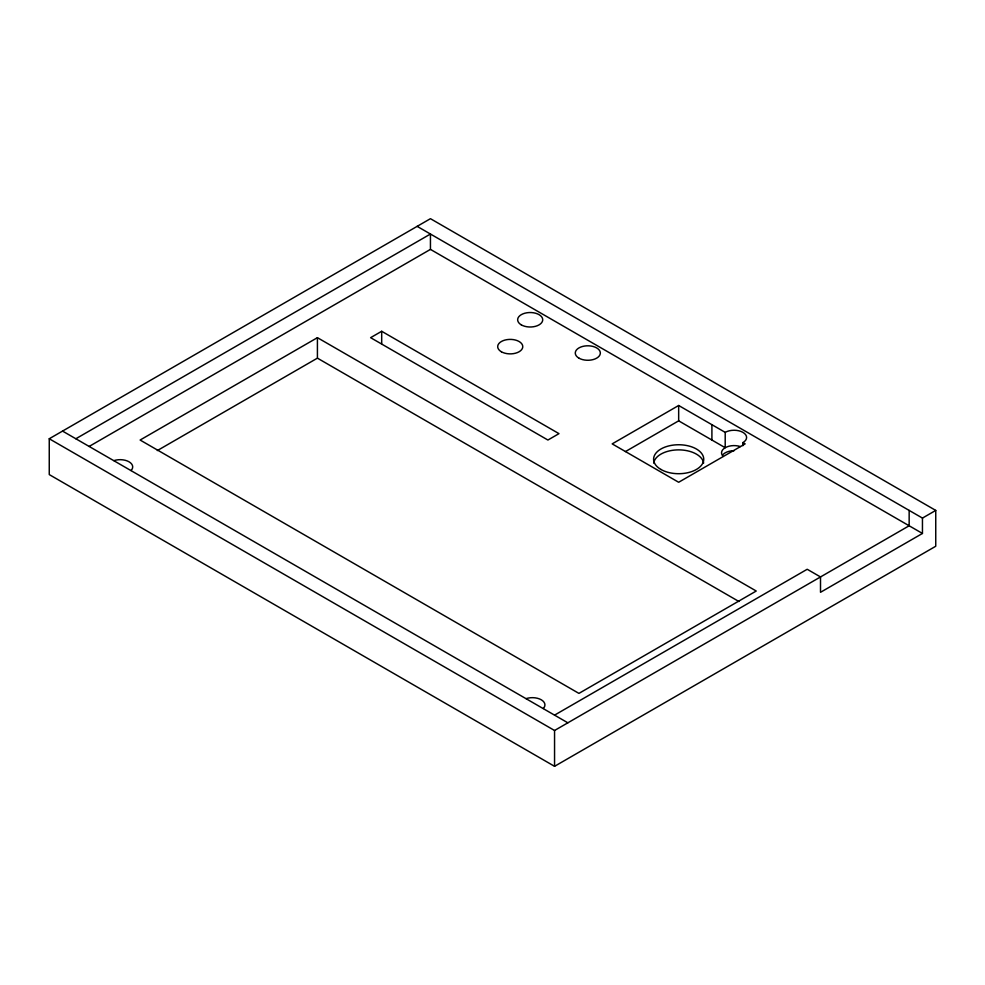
<?xml version="1.0" encoding="UTF-8"?>
<svg xmlns="http://www.w3.org/2000/svg" width="985" height="985" viewBox="0 0 985 985"><rect width="100%" height="100%" fill="white"/><g stroke="black" fill="none" stroke-linecap="round" stroke-linejoin="round"><path stroke-width="1.48" d="M49.25 438.756L430.445 218.682L935.75 510.415L935.75 546.244L554.555 766.318L49.25 474.585L49.25 438.756L554.555 730.488L909.155 525.768L909.155 510.415M75.845 438.756L430.445 234.036L430.445 249.39L89.13 446.451M317.416 337.67L140.116 440.036L578.934 693.391L756.234 591.025L317.416 337.67L317.416 358.146L157.317 450.576M381.688 331.28L370.606 337.67L547.906 440.036L558.987 433.646L381.688 331.28L381.688 343.556M678.665 405.488L612.178 443.878L678.665 482.268L745.153 443.878L742.936 442.597A12.534 7.24 0 0 0 742.936 432.366A12.534 7.24 0 0 0 725.206 432.366L678.665 405.488L678.665 420.841L625.475 451.561M554.555 715.135L807.207 569.268L820.505 576.951L820.505 592.305L922.452 533.451L922.452 518.085L417.147 226.353M922.452 518.085L935.75 510.415M430.445 249.39L922.452 533.451M678.665 420.841L725.206 447.719A12.534 7.24 0 0 1 740.338 446.562M317.416 358.146L738.947 601.515M62.547 431.085L567.852 722.818M742.936 442.597L742.936 445.663M725.206 432.366L725.206 447.719A12.534 7.24 0 0 0 723.212 456.449M711.909 424.683L711.909 440.036M554.555 730.488L554.555 766.318M113.903 460.635A12.534 7.24 0 0 1 129.035 461.793A12.534 7.24 0 0 1 131.03 470.522M526.125 698.636A12.534 7.24 0 0 1 541.258 699.781A12.534 7.24 0 0 1 543.252 708.523M653.683 463.098A25.068 14.479 0 0 1 678.665 449.874A25.068 14.479 0 0 1 703.647 463.098M723.212 454.331A12.534 7.24 0 0 1 734.071 450.711M521.311 324.878A12.534 7.24 0 0 0 542.292 321.639A12.534 7.24 0 0 0 526.926 312.774A12.534 7.24 0 0 0 521.311 324.878M578.934 358.146A12.534 7.24 0 0 0 599.914 354.908A12.534 7.24 0 0 0 584.548 346.043A12.534 7.24 0 0 0 578.934 358.146M501.365 351.756A12.534 7.24 0 0 0 522.346 348.505A12.534 7.24 0 0 0 506.979 339.64A12.534 7.24 0 0 0 501.365 351.756M660.935 469.463A25.068 14.479 0 0 0 702.884 462.975A25.068 14.479 0 0 0 672.176 445.245A25.068 14.479 0 0 0 660.935 469.463"/></g></svg>
